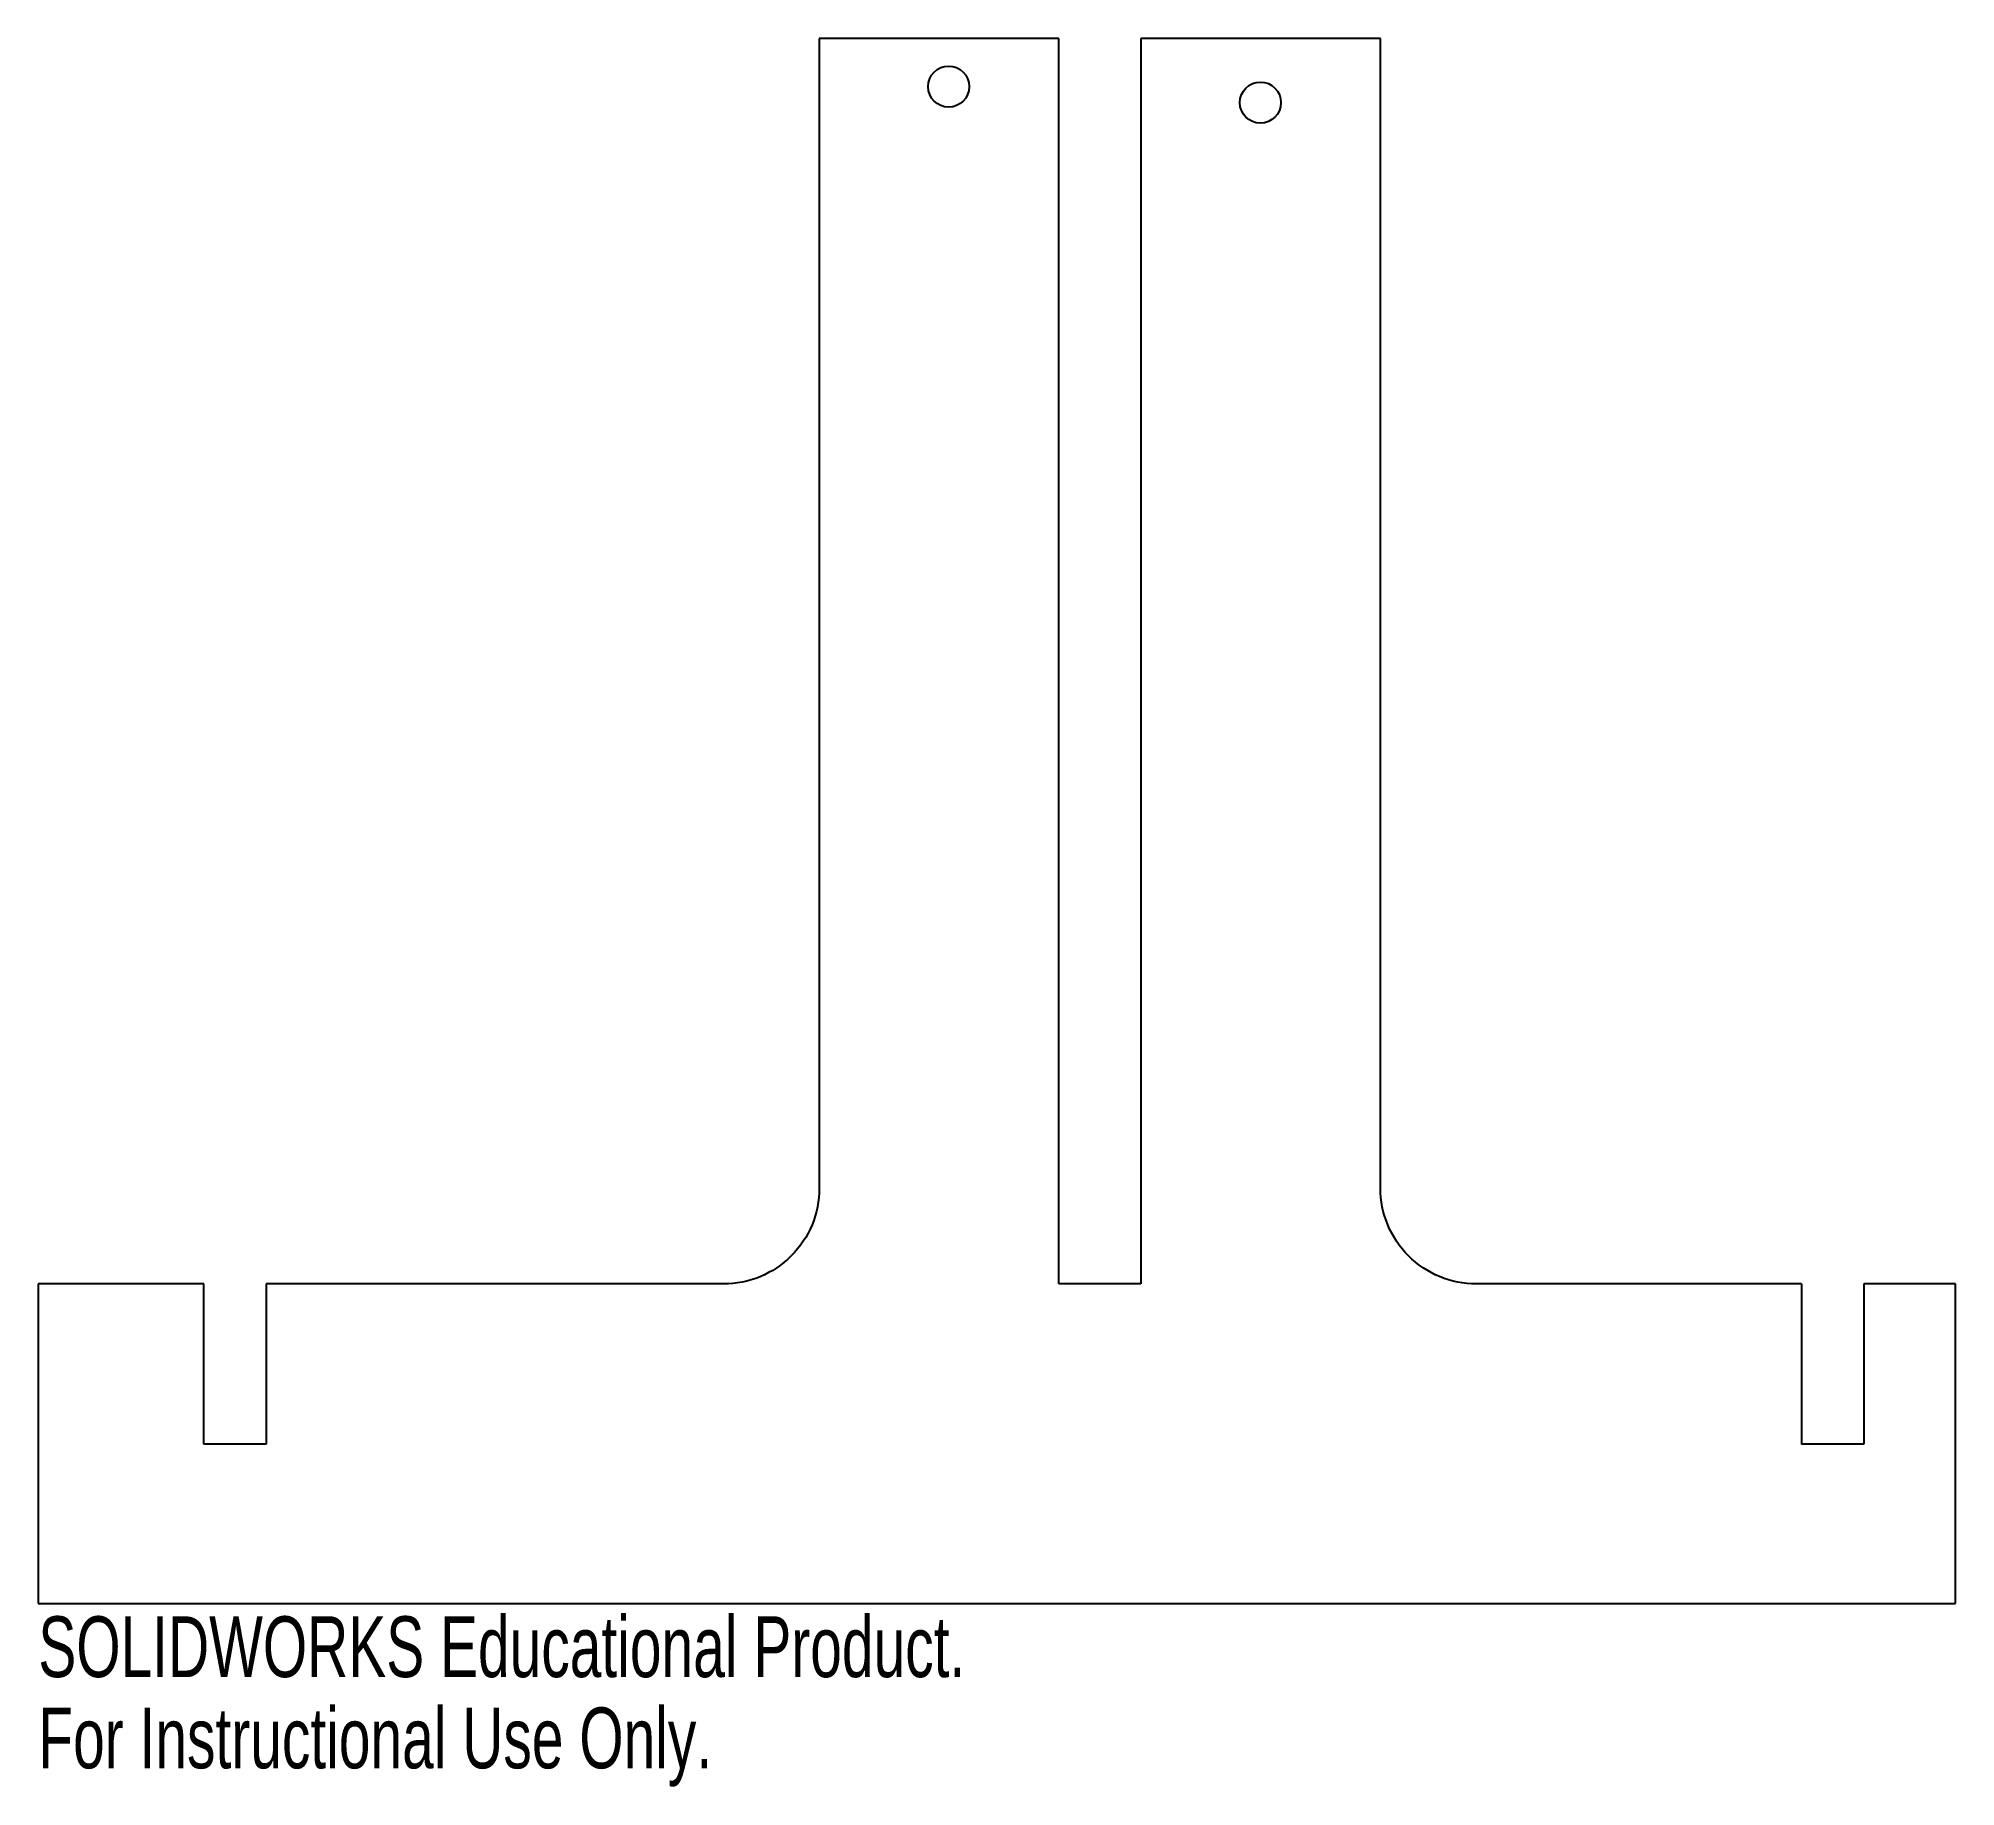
# Model space of a CAD drawing. Header units: inches. Extents: x -3.02 to 2.98, y -0.57 to 4.9.
import ezdxf

# ---------------------------------------------------------------- set-up
doc = ezdxf.new("R2010")
doc.units = ezdxf.units.IN
doc.header["$MEASUREMENT"] = 0
doc.styles.add('SLDTEXTSTYLE0', font='TXT', dxfattribs={"width": 0.7})

msp = doc.modelspace()

# ---------------------------------------------------------------- linework, layer by layer
at = {"color": 7, "linetype": 'Continuous', "lineweight": 25}
for p, q in [((0.1789, 4.8995), (-0.5711, 4.8995)), ((0.1789, 1.0011), (0.1789, 4.8995)), ((1.1849, 4.8995), (0.4349, 4.8995)), ((0.4349, 4.8995), (0.4349, 1.0011)), ((-2.4975, 1.0011), (-3.0151, 1.0011)), ((-3.0151, 1.0011), (-3.0151, 0.0011)), ((-2.4975, 0.5), (-2.4975, 1.0011)), ((-0.8711, 1.0011), (-2.3025, 1.0011)), ((-2.3025, 1.0011), (-2.3025, 0.5)), ((0.4349, 1.0011), (0.1789, 1.0011)), ((2.5025, 1.0011), (2.5025, 0.5)), ((2.6975, 1.0011), (2.6975, 0.5)), ((2.9849, 0.0011), (2.9849, 1.0011)), ((-2.3025, 0.5), (-2.4975, 0.5)), ((2.6975, 0.5), (2.5025, 0.5)), ((-3.0151, 0.0011), (2.9849, 0.0011))]:
    msp.add_line(p, q, dxfattribs=at)
for centre in [(-0.1663, 4.7485), (0.8093, 4.6985)]:
    msp.add_circle(centre, 0.0643, dxfattribs=at)
for points, knots in [([(-0.5711, 4.8995), (-0.5711, 4.5995), (-0.5711, 3.9996), (-0.5711, 3.1003), (-0.5711, 2.2009), (-0.5711, 1.6011), (-0.5711, 1.2619), (-0.5866, 1.1835), (-0.6534, 1.0834), (-0.7535, 1.0166), (-0.832, 1.0011), (-0.8711, 1.0011)], [0, 0, 0, 0, 0.221112, 0.442225, 0.663337, 0.884449, 0.884449, 0.913337, 0.942225, 0.971112, 1, 1, 1, 1]), ([(2.5025, 1.0011), (2.4135, 1.0011), (2.1994, 1.0011), (1.8602, 1.0011), (1.61, 1.0011), (1.4456, 1.0011), (1.3672, 1.0167), (1.2671, 1.0835), (1.2004, 1.1836), (1.1849, 1.2619), (1.1849, 1.6011), (1.1849, 2.2009), (1.1849, 3.1002), (1.1849, 3.9995), (1.1849, 4.5994), (1.1849, 4.8995)], [0, 0, 0, 0, 0.0478524, 0.1150411, 0.1822298, 0.1822298, 0.2033538, 0.2244778, 0.2456018, 0.2667257, 0.2667257, 0.428413, 0.5901003, 0.7517876, 0.9134749, 0.9134749, 0.9134749, 0.9134749])]:
    msp.add_open_spline(points, degree=3, knots=knots, dxfattribs=at)
msp.add_open_spline([(2.9849, 1.0011), (2.8892, 1.0011), (2.7934, 1.0011), (2.6975, 1.0011)], degree=3, dxfattribs=at)

# ---------------------------------------------------------------- texts
at = {"color": 7, "linetype": 'Continuous', "char_height": 0.1903, "attachment_point": 1, "style": 'SLDTEXTSTYLE0'}
for s, insert in [('SOLIDWORKS Educational Product.', (-3.0151, -0.0391)), ('For Instructional Use Only.', (-3.0151, -0.3245))]:
    msp.add_mtext(s, dxfattribs=dict(at, insert=insert))

doc.saveas('drawing.dxf')
